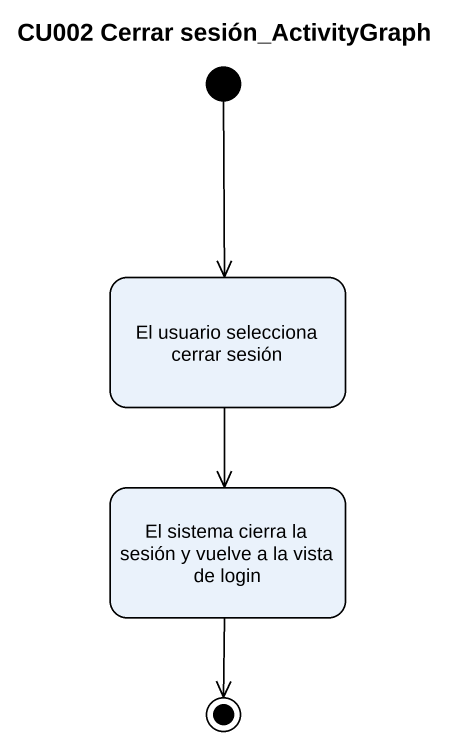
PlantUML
@startuml
title CU002 Cerrar sesión_ActivityGraph
hide empty description
state "El usuario selecciona cerrar sesión" as El_usuario_selecciona
state "El sistema cierra la sesión y vuelve a la vista de login" as El_sistema_cierra_la_sesión
[*] --> El_usuario_selecciona
El_usuario_selecciona --> El_sistema_cierra_la_sesión
El_sistema_cierra_la_sesión --> [*]
@enduml
